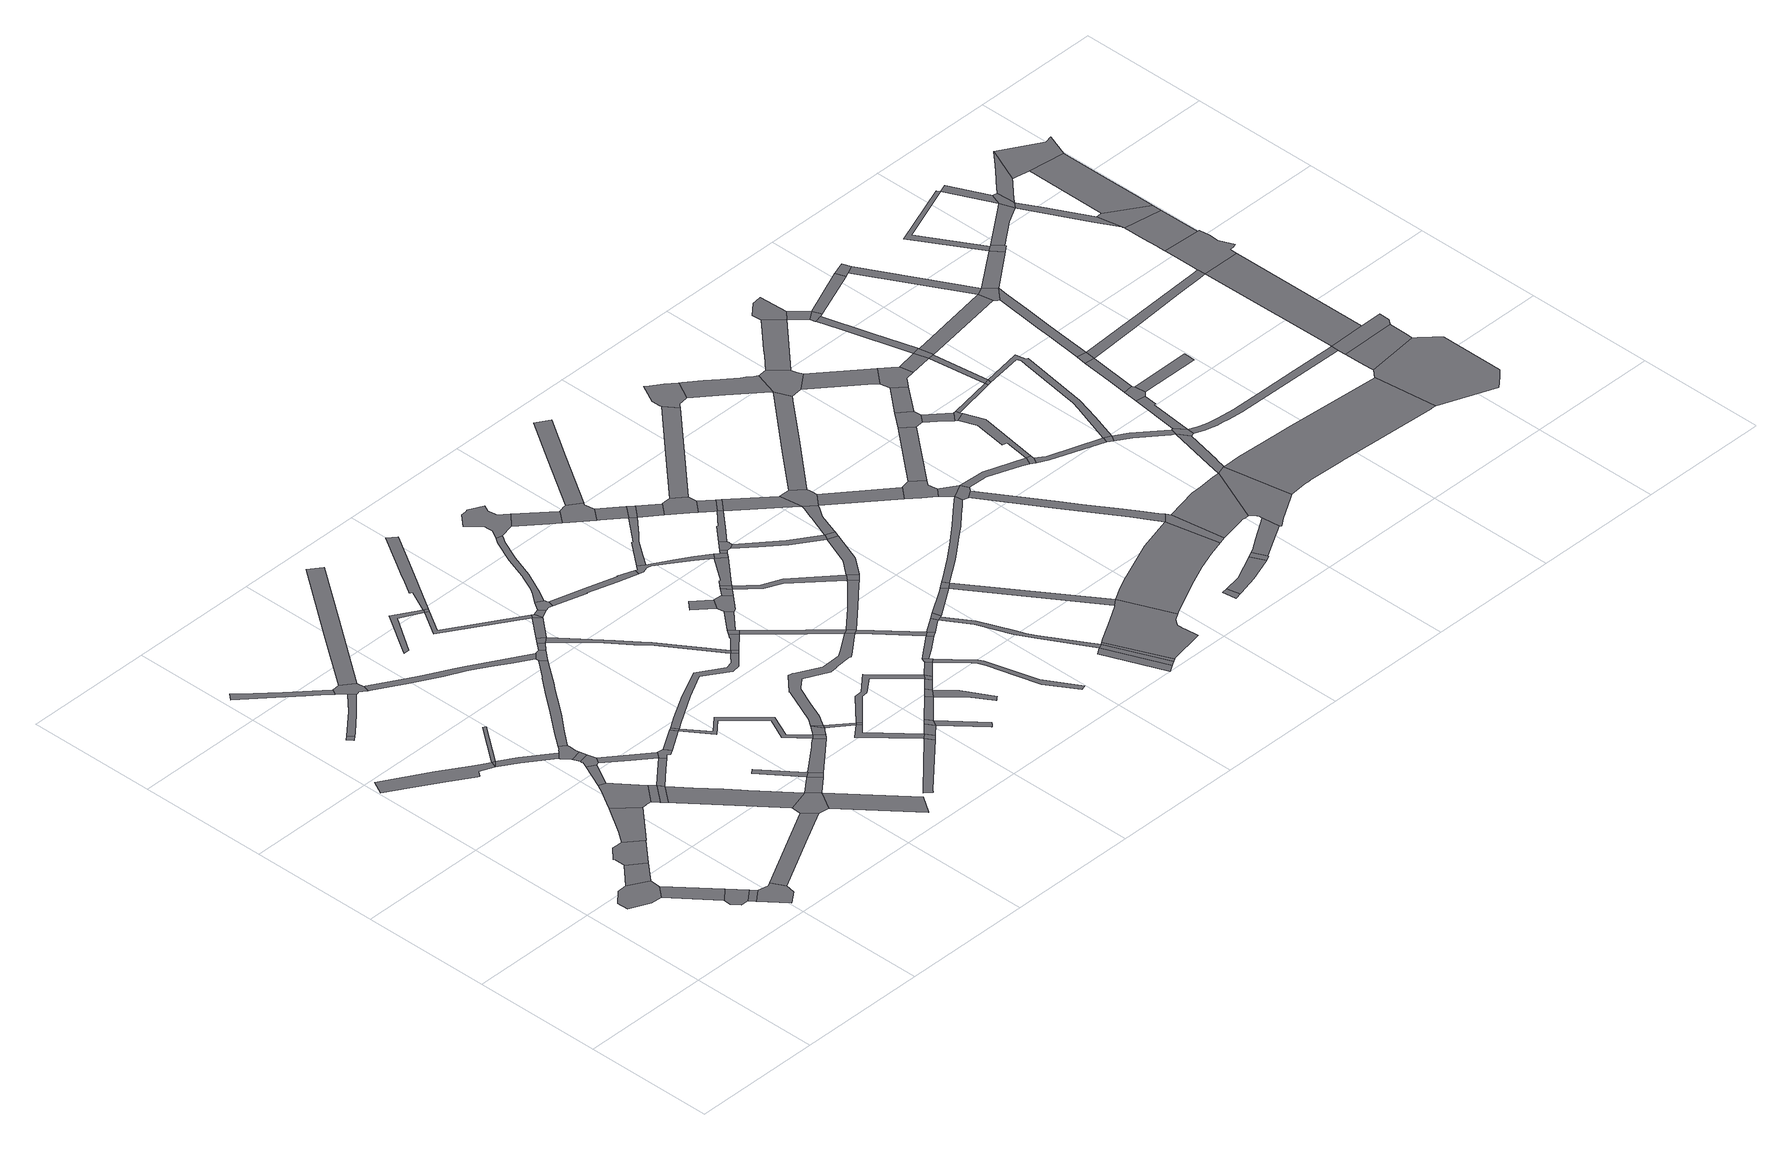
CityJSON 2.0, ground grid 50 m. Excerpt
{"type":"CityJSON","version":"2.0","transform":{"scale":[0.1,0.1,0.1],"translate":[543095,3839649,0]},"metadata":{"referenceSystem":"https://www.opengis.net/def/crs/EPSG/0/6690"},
"CityObjects":{
"road1":{"type":"Road","geometry":[{"type":"MultiSurface","lod":"1","boundaries":[[[0,1,2,3,4,5,6,7]]]}]},
"road2":{"type":"Road","attributes":{"RoadStructureAttribute.sectionType":"1"},"geometry":[{"type":"MultiSurface","lod":"1","boundaries":[[[6,5,8,9]]]}]},
"road3":{"type":"Road","attributes":{"RoadStructureAttribute.sectionType":"1"},"geometry":[{"type":"MultiSurface","lod":"1","boundaries":[[[10,11,0,7,12]]]}]},
"road4":{"type":"Road","geometry":[{"type":"MultiSurface","lod":"1","boundaries":[[[9,8,13,14,15,16]]]}]},
"road5":{"type":"Road","attributes":{"RoadStructureAttribute.sectionType":"1"},"geometry":[{"type":"MultiSurface","lod":"1","boundaries":[[[16,15,17,18]]]}]},
"road6":{"type":"Road","geometry":[{"type":"MultiSurface","lod":"1","boundaries":[[[19,20,21,22,23,24,25,10,12,26,27]]]}]},
"road7":{"type":"Road","geometry":[{"type":"MultiSurface","lod":"1","boundaries":[[[28,18,17,29,30,31,32,33]]]}]},
"road8":{"type":"Road","attributes":{"RoadStructureAttribute.sectionType":"1"},"geometry":[{"type":"MultiSurface","lod":"1","boundaries":[[[34,35,36,37,38,39,40,41,42,43,44,45,46]]]}]},
"road9":{"type":"Road","geometry":[{"type":"MultiSurface","lod":"1","boundaries":[[[47,48,49,50]]]}]},
"road10":{"type":"Road","attributes":{"RoadStructureAttribute.sectionType":"1"},"geometry":[{"type":"MultiSurface","lod":"1","boundaries":[[[51,52,27,26,53,54]]]}]},
"road11":{"type":"Road","geometry":[{"type":"MultiSurface","lod":"1","boundaries":[[[46,45,55]]]}]},
"road12":{"type":"Road","attributes":{"RoadStructureAttribute.sectionType":"1"},"geometry":[{"type":"MultiSurface","lod":"1","boundaries":[[[56,57,58,59,60,61,62,63,64,65,66]]]}]},
"road13":{"type":"Road","attributes":{"RoadStructureAttribute.sectionType":"1"},"geometry":[{"type":"MultiSurface","lod":"1","boundaries":[[[67,68,47,50,69,70,71,72]]]}]},
"road14":{"type":"Road","attributes":{"RoadStructureAttribute.sectionType":"1"},"geometry":[{"type":"MultiSurface","lod":"1","boundaries":[[[73,33,32,74,75]]]}]},
"road15":{"type":"Road","geometry":[{"type":"MultiSurface","lod":"1","boundaries":[[[76,77,78,79,51,54,80,81,82,83,84,85,86]]]}]},
"road16":{"type":"Road","attributes":{"RoadStructureAttribute.sectionType":"1"},"geometry":[{"type":"MultiSurface","lod":"1","boundaries":[[[87,55,45,88,89,90]]]}]},
"road17":{"type":"Road","geometry":[{"type":"MultiSurface","lod":"1","boundaries":[[[91,92,93,46,55]]]}]},
"road18":{"type":"Road","attributes":{"RoadStructureAttribute.sectionType":"1"},"geometry":[{"type":"MultiSurface","lod":"1","boundaries":[[[94,83,82,95,96]]]}]},
"road19":{"type":"Road","attributes":{"RoadStructureAttribute.sectionType":"1"},"geometry":[{"type":"MultiSurface","lod":"1","boundaries":[[[97,76,86,98]]]}]},
"road20":{"type":"Road","geometry":[{"type":"MultiSurface","lod":"1","boundaries":[[[96,95,99,100]]]}]},
"road21":{"type":"Road","geometry":[{"type":"MultiSurface","lod":"1","boundaries":[[[101,102,103,66,65,104,105,67,72,106,107,108,109,110,111,112,113]]]}]},
"road22":{"type":"Road","geometry":[{"type":"MultiSurface","lod":"1","boundaries":[[[114,115,116,117,118,119,97,98,120,121]]]}]},
"road23":{"type":"Road","geometry":[{"type":"MultiSurface","lod":"1","boundaries":[[[122,123,124,125,90,89,126,127,128,129,130,131,132,133]]]}]},
"road24":{"type":"Road","attributes":{"RoadStructureAttribute.sectionType":"1"},"geometry":[{"type":"MultiSurface","lod":"1","boundaries":[[[129,128,116,115]]]}]},
"road25":{"type":"Road","attributes":{"RoadStructureAttribute.sectionType":"1"},"geometry":[{"type":"MultiSurface","lod":"1","boundaries":[[[134,135,136,137,100,99,138,139,140,141]]]}]},
"road26":{"type":"Road","attributes":{"RoadStructureAttribute.sectionType":"1"},"geometry":[{"type":"MultiSurface","lod":"1","boundaries":[[[142,143,96,100,144,145]]]}]},
"road27":{"type":"Road","attributes":{"RoadStructureAttribute.sectionType":"1"},"geometry":[{"type":"MultiSurface","lod":"1","boundaries":[[[121,120,146,142,147]]]}]},
"road28":{"type":"Road","geometry":[{"type":"MultiSurface","lod":"1","boundaries":[[[141,140,148,73,75,149,150]]]}]},
"road29":{"type":"Road","geometry":[{"type":"MultiSurface","lod":"1","boundaries":[[[147,142,145,151,152,153,154]]]}]},
"road30":{"type":"Road","attributes":{"RoadStructureAttribute.sectionType":"1"},"geometry":[{"type":"MultiSurface","lod":"1","boundaries":[[[155,156,141,150,157]]]}]},
"road31":{"type":"Road","attributes":{"RoadStructureAttribute.sectionType":"1"},"geometry":[{"type":"MultiSurface","lod":"1","boundaries":[[[158,154,153,159]]]}]},
"road32":{"type":"Road","attributes":{"RoadStructureAttribute.sectionType":"1"},"geometry":[{"type":"MultiSurface","lod":"1","boundaries":[[[160,161,162,163,164,165,122,133,166,167,168,169,170,171,172,173]]]}]},
"road33":{"type":"Road","attributes":{"RoadStructureAttribute.sectionType":"1"},"geometry":[{"type":"MultiSurface","lod":"1","boundaries":[[[174,175,176,177,178,179,111,110,180,181,182,183,184,185,186,187,188,189,190]]]}]},
"road34":{"type":"Road","geometry":[{"type":"MultiSurface","lod":"1","boundaries":[[[191,192,155,193]]]}]},
"road35":{"type":"Road","attributes":{"RoadStructureAttribute.sectionType":"1"},"geometry":[{"type":"MultiSurface","lod":"1","boundaries":[[[150,149,194,195]]]}]},
"road36":{"type":"Road","attributes":{"RoadStructureAttribute.sectionType":"1"},"geometry":[{"type":"MultiSurface","lod":"1","boundaries":[[[196,197,101,113,198,199]]]}]},
"road37":{"type":"Road","geometry":[{"type":"MultiSurface","lod":"1","boundaries":[[[193,155,157,200]]]}]},
"road38":{"type":"Road","geometry":[{"type":"MultiSurface","lod":"1","boundaries":[[[201,158,159,202]]]}]},
"road39":{"type":"Road","attributes":{"RoadStructureAttribute.sectionType":"1"},"geometry":[{"type":"MultiSurface","lod":"1","boundaries":[[[203,204,205,206,193,200,207]]]}]},
"road40":{"type":"Road","attributes":{"RoadStructureAttribute.sectionType":"1"},"geometry":[{"type":"MultiSurface","lod":"1","boundaries":[[[208,209,210,211,202,159,212,213,214,215,203,216]]]}]},
"road41":{"type":"Road","attributes":{"RoadStructureAttribute.sectionType":"1"},"geometry":[{"type":"MultiSurface","lod":"1","boundaries":[[[217,218,219,220,221,222,223,224]]]}]},
"road42":{"type":"Road","geometry":[{"type":"MultiSurface","lod":"1","boundaries":[[[225,190,189,160,173,226,227]]]}]},
"road43":{"type":"Road","geometry":[{"type":"MultiSurface","lod":"1","boundaries":[[[216,203,207,228,229]]]}]},
"road44":{"type":"Road","attributes":{"RoadStructureAttribute.sectionType":"1"},"geometry":[{"type":"MultiSurface","lod":"1","boundaries":[[[230,225,227,231]]]}]},
"road45":{"type":"Road","geometry":[{"type":"MultiSurface","lod":"1","boundaries":[[[224,223,232,233]]]}]},
"road46":{"type":"Road","attributes":{"RoadStructureAttribute.sectionType":"1"},"geometry":[{"type":"MultiSurface","lod":"1","boundaries":[[[234,235,236,237,238,239,240]]]}]},
"road47":{"type":"Road","attributes":{"RoadStructureAttribute.sectionType":"1"},"geometry":[{"type":"MultiSurface","lod":"1","boundaries":[[[241,242,243,244,216,229,245,246,247,248]]]}]},
"road48":{"type":"Road","geometry":[{"type":"MultiSurface","lod":"1","boundaries":[[[241,248,249]]]}]},
"road49":{"type":"Road","geometry":[{"type":"MultiSurface","lod":"1","boundaries":[[[250,230,231,251,252]]]}]},
"road50":{"type":"Road","attributes":{"RoadStructureAttribute.sectionType":"1"},"geometry":[{"type":"MultiSurface","lod":"1","boundaries":[[[223,253,254,255,256,232]]]}]},
"road51":{"type":"Road","attributes":{"RoadStructureAttribute.sectionType":"1"},"geometry":[{"type":"MultiSurface","lod":"1","boundaries":[[[257,258,259,260,261,262,201,202,263,264,265,266,267,268,269,270]]]}]},
"road52":{"type":"Road","attributes":{"RoadStructureAttribute.sectionType":"1"},"geometry":[{"type":"MultiSurface","lod":"1","boundaries":[[[249,248,271,272]]]}]},
"road53":{"type":"Road","attributes":{"RoadStructureAttribute.sectionType":"1"},"geometry":[{"type":"MultiSurface","lod":"1","boundaries":[[[254,250,252,273]]]}]},
"road54":{"type":"Road","attributes":{"RoadStructureAttribute.sectionType":"1"},"geometry":[{"type":"MultiSurface","lod":"1","boundaries":[[[271,274,234,275,276,277]]]}]},
"road55":{"type":"Road","geometry":[{"type":"MultiSurface","lod":"1","boundaries":[[[272,271,277,278]]]}]},
"road56":{"type":"Road","geometry":[{"type":"MultiSurface","lod":"1","boundaries":[[[255,254,273,279]]]}]},
"road57":{"type":"Road","geometry":[{"type":"MultiSurface","lod":"1","boundaries":[[[275,234,240,280]]]}]},
"road58":{"type":"Road","attributes":{"RoadStructureAttribute.sectionType":"1"},"geometry":[{"type":"MultiSurface","lod":"1","boundaries":[[[281,282,283,252,251,284,285,286,287,270,288]]]}]},
"road59":{"type":"Road","attributes":{"RoadStructureAttribute.sectionType":"1"},"geometry":[{"type":"MultiSurface","lod":"1","boundaries":[[[289,290,291,292,293,294,295,296,224,233,297,298,299,300]]]}]},
"road60":{"type":"Road","attributes":{"RoadStructureAttribute.sectionType":"1"},"geometry":[{"type":"MultiSurface","lod":"1","boundaries":[[[301,279,273,302]]]}]},
"road61":{"type":"Road","attributes":{"RoadStructureAttribute.sectionType":"1"},"geometry":[{"type":"MultiSurface","lod":"1","boundaries":[[[303,275,280,304]]]}]},
"road62":{"type":"Road","geometry":[{"type":"MultiSurface","lod":"1","boundaries":[[[305,301,302,306,307,308,309,310,311]]]}]},
"road63":{"type":"Road","geometry":[{"type":"MultiSurface","lod":"1","boundaries":[[[312,303,304,313]]]}]},
"road64":{"type":"Road","geometry":[{"type":"MultiSurface","lod":"1","boundaries":[[[314,315,316,317,313,304]]]}]},
"road65":{"type":"Road","geometry":[{"type":"MultiSurface","lod":"1","boundaries":[[[288,270,269,318]]]}]},
"road66":{"type":"Road","attributes":{"RoadStructureAttribute.sectionType":"1"},"geometry":[{"type":"MultiSurface","lod":"1","boundaries":[[[319,320,321,322,323,324,325,326,327,328,329,241,249,330,331,332,333,334,335,336,337,338,339,340,341,342,343,344,345,346]]]}]},
"road67":{"type":"Road","attributes":{"RoadStructureAttribute.sectionType":"1"},"geometry":[{"type":"MultiSurface","lod":"1","boundaries":[[[347,312,313,348,349]]]}]},
"road68":{"type":"Road","attributes":{"RoadStructureAttribute.sectionType":"1"},"geometry":[{"type":"MultiSurface","lod":"1","boundaries":[[[350,351,352,272,278,353,354,355,356,357]]]}]},
"road69":{"type":"Road","attributes":{"RoadStructureAttribute.sectionType":"1"},"geometry":[{"type":"MultiSurface","lod":"1","boundaries":[[[358,359,360,288,318,361]]]}]},
"road70":{"type":"Road","attributes":{"RoadStructureAttribute.sectionType":"1"},"geometry":[{"type":"MultiSurface","lod":"1","boundaries":[[[362,363,364,365,366,367,368,369,305,311,370,371,372,373,374,375]]]}]},
"road71":{"type":"Road","geometry":[{"type":"MultiSurface","lod":"1","boundaries":[[[376,347,349,377]]]}]},
"road72":{"type":"Road","geometry":[{"type":"MultiSurface","lod":"1","boundaries":[[[378,358,361,379,380]]]}]},
"road73":{"type":"Road","attributes":{"RoadStructureAttribute.sectionType":"1"},"geometry":[{"type":"MultiSurface","lod":"1","boundaries":[[[381,382,383,308,307,384,385,386,387,388]]]}]},
"road74":{"type":"Road","geometry":[{"type":"MultiSurface","lod":"1","boundaries":[[[389,390,391,392,393,394,377,349]]]}]},
"road75":{"type":"Road","attributes":{"RoadStructureAttribute.sectionType":"1"},"geometry":[{"type":"MultiSurface","lod":"1","boundaries":[[[356,395,376,377,396]]]}]},
"road76":{"type":"Road","attributes":{"RoadStructureAttribute.sectionType":"1"},"geometry":[{"type":"MultiSurface","lod":"1","boundaries":[[[397,378,380,398]]]}]},
"road77":{"type":"Road","geometry":[{"type":"MultiSurface","lod":"1","boundaries":[[[357,356,396,399]]]}]},
"road78":{"type":"Road","geometry":[{"type":"MultiSurface","lod":"1","boundaries":[[[400,401,402,403]]]}]},
"road79":{"type":"Road","attributes":{"RoadStructureAttribute.sectionType":"1"},"geometry":[{"type":"MultiSurface","lod":"1","boundaries":[[[404,405,379,361,406,407,319,408]]]}]},
"road80":{"type":"Road","attributes":{"RoadStructureAttribute.sectionType":"1"},"geometry":[{"type":"MultiSurface","lod":"1","boundaries":[[[409,357,399,410]]]}]},
"road81":{"type":"Road","geometry":[{"type":"MultiSurface","lod":"1","boundaries":[[[403,402,411,397,398,412,413,414]]]}]},
"road82":{"type":"Road","geometry":[{"type":"MultiSurface","lod":"1","boundaries":[[[415,416,409,410,417,418]]]}]},
"road83":{"type":"Road","geometry":[{"type":"MultiSurface","lod":"1","boundaries":[[[419,420,421,422,423,424,425,426,362,375,427,428,429,430,431,432,433,434]]]}]},
"road84":{"type":"Road","geometry":[{"type":"MultiSurface","lod":"1","boundaries":[[[408,319,346,435]]]}]},
"road85":{"type":"Road","attributes":{"RoadStructureAttribute.sectionType":"1"},"geometry":[{"type":"MultiSurface","lod":"1","boundaries":[[[436,437,414,413,438]]]}]},
"road86":{"type":"Road","geometry":[{"type":"MultiSurface","lod":"1","boundaries":[[[439,436,438,440]]]}]},
"road87":{"type":"Road","attributes":{"RoadStructureAttribute.sectionType":"1"},"geometry":[{"type":"MultiSurface","lod":"1","boundaries":[[[441,442,443,444,417,410,445,446,447,448,449,450,451]]]}]},
"road88":{"type":"Road","attributes":{"RoadStructureAttribute.sectionType":"1"},"geometry":[{"type":"MultiSurface","lod":"1","boundaries":[[[452,453,415,418,454,455,456]]]}]},
"road89":{"type":"Road","attributes":{"RoadStructureAttribute.sectionType":"1"},"geometry":[{"type":"MultiSurface","lod":"1","boundaries":[[[435,346,457,452,458]]]}]},
"road90":{"type":"Road","geometry":[{"type":"MultiSurface","lod":"1","boundaries":[[[459,460,461,462,463,388,387,464,465,466,467,468,469,470,471,472,473]]]}]},
"road91":{"type":"Road","attributes":{"RoadStructureAttribute.sectionType":"1"},"geometry":[{"type":"MultiSurface","lod":"1","boundaries":[[[429,428,474,475,476]]]}]},
"road92":{"type":"Road","attributes":{"RoadStructureAttribute.sectionType":"1"},"geometry":[{"type":"MultiSurface","lod":"1","boundaries":[[[469,477,478,439,440,479,480]]]}]},
"road93":{"type":"Road","geometry":[{"type":"MultiSurface","lod":"1","boundaries":[[[458,452,456,481]]]}]},
"road94":{"type":"Road","attributes":{"RoadStructureAttribute.sectionType":"1"},"geometry":[{"type":"MultiSurface","lod":"1","boundaries":[[[482,483,484,459,473,485,486,487,488]]]}]},
"road95":{"type":"Road","attributes":{"RoadStructureAttribute.sectionType":"1"},"geometry":[{"type":"MultiSurface","lod":"1","boundaries":[[[489,490,491,492,408,435,493,494,495]]]}]},
"road96":{"type":"Road","attributes":{"RoadStructureAttribute.sectionType":"1"},"geometry":[{"type":"MultiSurface","lod":"1","boundaries":[[[496,497,440,438,498,499,489,500]]]}]},
"road97":{"type":"Road","attributes":{"RoadStructureAttribute.sectionType":"1"},"geometry":[{"type":"MultiSurface","lod":"1","boundaries":[[[501,458,481,502,503]]]}]},
"road98":{"type":"Road","geometry":[{"type":"MultiSurface","lod":"1","boundaries":[[[504,505,506,476,475,507,508,509,510,511,512,513]]]}]},
"road99":{"type":"Road","geometry":[{"type":"MultiSurface","lod":"1","boundaries":[[[470,469,480,514,515]]]}]},
"road100":{"type":"Road","attributes":{"RoadStructureAttribute.sectionType":"1"},"geometry":[{"type":"MultiSurface","lod":"1","boundaries":[[[516,515,514,517]]]}]},
"road101":{"type":"Road","geometry":[{"type":"MultiSurface","lod":"1","boundaries":[[[518,501,503,519,520]]]}]},
"road102":{"type":"Road","attributes":{"RoadStructureAttribute.sectionType":"1"},"geometry":[{"type":"MultiSurface","lod":"1","boundaries":[[[509,508,521,522,482,523]]]}]},
"road103":{"type":"Road","geometry":[{"type":"MultiSurface","lod":"1","boundaries":[[[524,516,517,525,526,527,528,529]]]}]},
"road104":{"type":"Road","geometry":[{"type":"MultiSurface","lod":"1","boundaries":[[[523,482,488,530]]]}]},
"road105":{"type":"Road","attributes":{"RoadStructureAttribute.sectionType":"1"},"geometry":[{"type":"MultiSurface","lod":"1","boundaries":[[[531,532,533,534,519,503,535,536,537,538,539]]]}]},
"road106":{"type":"Road","geometry":[{"type":"MultiSurface","lod":"1","boundaries":[[[500,489,495,540,541]]]}]},
"road107":{"type":"Road","attributes":{"RoadStructureAttribute.sectionType":"1"},"geometry":[{"type":"MultiSurface","lod":"1","boundaries":[[[542,543,518,520,544]]]}]},
"road108":{"type":"Road","attributes":{"RoadStructureAttribute.sectionType":"1"},"geometry":[{"type":"MultiSurface","lod":"1","boundaries":[[[530,488,545,546]]]}]},
"road109":{"type":"Road","attributes":{"RoadStructureAttribute.sectionType":"1"},"geometry":[{"type":"MultiSurface","lod":"1","boundaries":[[[538,547,548,549]]]}]},
"road110":{"type":"Road","attributes":{"RoadStructureAttribute.sectionType":"1"},"geometry":[{"type":"MultiSurface","lod":"1","boundaries":[[[550,551,552,524,529,553,554]]]}]},
"road111":{"type":"Road","attributes":{"RoadStructureAttribute.sectionType":"1"},"geometry":[{"type":"MultiSurface","lod":"1","boundaries":[[[539,538,549,555]]]}]},
"road112":{"type":"Road","attributes":{"RoadStructureAttribute.sectionType":"1"},"geometry":[{"type":"MultiSurface","lod":"1","boundaries":[[[556,526,525,557,558,559,560]]]}]},
"road113":{"type":"Road","geometry":[{"type":"MultiSurface","lod":"1","boundaries":[[[561,539,555,562]]]}]},
"road114":{"type":"Road","geometry":[{"type":"MultiSurface","lod":"1","boundaries":[[[563,564,565,546,545,566,567,568,569,570,571]]]}]},
"road115":{"type":"Road","attributes":{"RoadStructureAttribute.sectionType":"1"},"geometry":[{"type":"MultiSurface","lod":"1","boundaries":[[[559,572,500,541,573,574]]]}]},
"road116":{"type":"Road","geometry":[{"type":"MultiSurface","lod":"1","boundaries":[[[575,542,544,576]]]}]},
"road117":{"type":"Road","attributes":{"RoadStructureAttribute.sectionType":"1"},"geometry":[{"type":"MultiSurface","lod":"1","boundaries":[[[577,578,504,513,579,580]]]}]},
"road118":{"type":"Road","attributes":{"RoadStructureAttribute.sectionType":"1"},"geometry":[{"type":"MultiSurface","lod":"1","boundaries":[[[568,567,581,550,582]]]}]},
"road119":{"type":"Road","geometry":[{"type":"MultiSurface","lod":"1","boundaries":[[[582,550,554,583]]]}]},
"road120":{"type":"Road","geometry":[{"type":"MultiSurface","lod":"1","boundaries":[[[560,559,574,584]]]}]},
"road121":{"type":"Road","geometry":[{"type":"MultiSurface","lod":"1","boundaries":[[[585,586,587,588,589,561,562,590,591,592,593,594,595,596,597,598,599]]]}]},
"road122":{"type":"Road","attributes":{"RoadStructureAttribute.sectionType":"1"},"geometry":[{"type":"MultiSurface","lod":"1","boundaries":[[[576,544,586,585]]]}]},
"road123":{"type":"Road","attributes":{"RoadStructureAttribute.sectionType":"1"},"geometry":[{"type":"MultiSurface","lod":"1","boundaries":[[[583,554,600,601,602,603]]]}]},
"road124":{"type":"Road","attributes":{"RoadStructureAttribute.sectionType":"1"},"geometry":[{"type":"MultiSurface","lod":"1","boundaries":[[[602,604,605,606,560,584,607,608,609,610,611]]]}]},
"road125":{"type":"Road","geometry":[{"type":"MultiSurface","lod":"1","boundaries":[[[612,613,603,602,611,614,615,616,617,618]]]}]},
"road126":{"type":"Road","attributes":{"RoadStructureAttribute.sectionType":"1"},"geometry":[{"type":"MultiSurface","lod":"1","boundaries":[[[619,620,621,622,623,624,575,576,625,626,627,628,629,630,631,632,633]]]}]},
"road127":{"type":"Road","attributes":{"RoadStructureAttribute.sectionType":"1"},"geometry":[{"type":"MultiSurface","lod":"1","boundaries":[[[634,635,563,571,636,637]]]}]},
"road128":{"type":"Road","attributes":{"RoadStructureAttribute.sectionType":"1"},"geometry":[{"type":"MultiSurface","lod":"1","boundaries":[[[614,611,638,639,640]]]}]},
"road129":{"type":"Road","geometry":[{"type":"MultiSurface","lod":"1","boundaries":[[[641,642,643,644]]]}]},
"road130":{"type":"Road","attributes":{"RoadStructureAttribute.sectionType":"1"},"geometry":[{"type":"MultiSurface","lod":"1","boundaries":[[[645,646,647,648,649,585,599,650,651,652,653,654]]]}]},
"road131":{"type":"Road","geometry":[{"type":"MultiSurface","lod":"1","boundaries":[[[655,656,657,640,639,658,659,660,661,662,663]]]}]},
"road132":{"type":"Road","attributes":{"RoadStructureAttribute.sectionType":"1"},"geometry":[{"type":"MultiSurface","lod":"1","boundaries":[[[664,665,666,667,618,617,668,669,670]]]}]},
"road133":{"type":"Road","attributes":{"RoadStructureAttribute.sectionType":"1"},"geometry":[{"type":"MultiSurface","lod":"1","boundaries":[[[671,660,659,619,672]]]}]},
"road134":{"type":"Road","geometry":[{"type":"MultiSurface","lod":"1","boundaries":[[[672,619,633,673,674,675,676,677]]]}]},
"road135":{"type":"Road","attributes":{"RoadStructureAttribute.sectionType":"1"},"geometry":[{"type":"MultiSurface","lod":"1","boundaries":[[[678,679,641,644,680,681,682,683,684]]]}]},
"road136":{"type":"Road","geometry":[{"type":"MultiSurface","lod":"1","boundaries":[[[685,686,687,688,689,634,637,690,691,692,693,694]]]}]},
"road137":{"type":"Road","attributes":{"RoadStructureAttribute.sectionType":"1"},"geometry":[{"type":"MultiSurface","lod":"1","boundaries":[[[695,696,697,698,699,700,675,674,701,702,703,704,645,705]]]}]},
"road138":{"type":"Road","attributes":{"RoadStructureAttribute.sectionType":"1"},"geometry":[{"type":"MultiSurface","lod":"1","boundaries":[[[706,707,655,663,708]]]}]},
"road139":{"type":"Road","geometry":[{"type":"MultiSurface","lod":"1","boundaries":[[[709,678,684,710,711]]]}]},
"road140":{"type":"Road","attributes":{"RoadStructureAttribute.sectionType":"1"},"geometry":[{"type":"MultiSurface","lod":"1","boundaries":[[[712,713,672,677,714,715,716,717]]]}]},
"road141":{"type":"Road","attributes":{"RoadStructureAttribute.sectionType":"1"},"geometry":[{"type":"MultiSurface","lod":"1","boundaries":[[[718,719,720,721,722,723,724,694,693,725,726,664,727]]]}]},
"road142":{"type":"Road","geometry":[{"type":"MultiSurface","lod":"1","boundaries":[[[705,645,654,728,729]]]}]},
"road143":{"type":"Road","geometry":[{"type":"MultiSurface","lod":"1","boundaries":[[[730,731,732,709,711,733,734]]]}]},
"road144":{"type":"Road","geometry":[{"type":"MultiSurface","lod":"1","boundaries":[[[717,716,735,736,737]]]}]},
"road145":{"type":"Road","geometry":[{"type":"MultiSurface","lod":"1","boundaries":[[[738,706,708,739,740,741,742,743]]]}]},
"road146":{"type":"Road","geometry":[{"type":"MultiSurface","lod":"1","boundaries":[[[744,727,664,670,745,746,747,748,749]]]}]},
"road147":{"type":"Road","attributes":{"RoadStructureAttribute.sectionType":"1"},"geometry":[{"type":"MultiSurface","lod":"1","boundaries":[[[750,751,752,753,729,728,754,755,756,757,758,759]]]}]},
"road148":{"type":"Road","attributes":{"RoadStructureAttribute.sectionType":"1"},"geometry":[{"type":"MultiSurface","lod":"1","boundaries":[[[741,740,760,761,762]]]}]},
"road149":{"type":"Road","attributes":{"RoadStructureAttribute.sectionType":"1"},"geometry":[{"type":"MultiSurface","lod":"1","boundaries":[[[763,764,765,766,767,768,769,717,737]]]}]},
"road150":{"type":"Road","attributes":{"RoadStructureAttribute.sectionType":"1"},"geometry":[{"type":"MultiSurface","lod":"1","boundaries":[[[770,738,743,771]]]}]},
"road151":{"type":"Road","geometry":[{"type":"MultiSurface","lod":"1","boundaries":[[[772,762,761,765,764,773]]]}]},
"road152":{"type":"Road","attributes":{"RoadStructureAttribute.sectionType":"1"},"geometry":[{"type":"MultiSurface","lod":"1","boundaries":[[[774,747,746,775,776,777]]]}]},
"road153":{"type":"Road","attributes":{"RoadStructureAttribute.sectionType":"1"},"geometry":[{"type":"MultiSurface","lod":"1","boundaries":[[[778,736,735,779,780,781]]]}]},
"road154":{"type":"Road","geometry":[{"type":"MultiSurface","lod":"1","boundaries":[[[750,759,782,783,784,785,786,730,734,787,788,789,790,791]]]}]},
"road155":{"type":"Road","attributes":{"RoadStructureAttribute.sectionType":"1"},"geometry":[{"type":"MultiSurface","lod":"1","boundaries":[[[792,793,794,795,744,749,796]]]}]},
"road156":{"type":"Road","geometry":[{"type":"MultiSurface","lod":"1","boundaries":[[[797,777,776,798,770,771,799,800,801,802]]]}]},
"road157":{"type":"Road","attributes":{"RoadStructureAttribute.sectionType":"1"},"geometry":[{"type":"MultiSurface","lod":"1","boundaries":[[[803,772,773,804]]]}]},
"road158":{"type":"Road","geometry":[{"type":"MultiSurface","lod":"1","boundaries":[[[781,780,805,806]]]}]},
"road159":{"type":"Road","attributes":{"RoadStructureAttribute.sectionType":"1"},"geometry":[{"type":"MultiSurface","lod":"1","boundaries":[[[807,808,806,805,809,810,811,812]]]}]},
"road160":{"type":"Road","attributes":{"RoadStructureAttribute.sectionType":"1"},"geometry":[{"type":"MultiSurface","lod":"1","boundaries":[[[811,813,750,791,814,815,816,817]]]}]},
"road161":{"type":"Road","attributes":{"RoadStructureAttribute.sectionType":"1"},"geometry":[{"type":"MultiSurface","lod":"1","boundaries":[[[818,819,802,801,820,821]]]}]},
"road162":{"type":"Road","geometry":[{"type":"MultiSurface","lod":"1","boundaries":[[[822,803,804,823]]]}]},
"road163":{"type":"Road","geometry":[{"type":"MultiSurface","lod":"1","boundaries":[[[824,825,826,827,792,796,828]]]}]},
"road164":{"type":"Road","attributes":{"RoadStructureAttribute.sectionType":"1"},"geometry":[{"type":"MultiSurface","lod":"1","boundaries":[[[829,821,803,822]]]}]},
"road165":{"type":"Road","attributes":{"RoadStructureAttribute.sectionType":"1"},"geometry":[{"type":"MultiSurface","lod":"1","boundaries":[[[830,831,832,833,834,822,823,835,836,837,838,839,781,806]]]}]},
"road166":{"type":"Road","attributes":{"RoadStructureAttribute.sectionType":"1"},"geometry":[{"type":"MultiSurface","lod":"1","boundaries":[[[840,841,828,796,842,843,844,845]]]}]},
"road167":{"type":"Road","geometry":[{"type":"MultiSurface","lod":"1","boundaries":[[[846,818,821,829,847,848]]]}]},
"road168":{"type":"Road","attributes":{"RoadStructureAttribute.sectionType":"1"},"geometry":[{"type":"MultiSurface","lod":"1","boundaries":[[[849,850,851,852,818,846]]]}]},
"road169":{"type":"Road","geometry":[{"type":"MultiSurface","lod":"1","boundaries":[[[853,812,811,817,854,855,856,857]]]}]},
"road170":{"type":"Road","geometry":[{"type":"MultiSurface","lod":"1","boundaries":[[[845,844,858,851,850,859]]]}]},
"road171":{"type":"Road","attributes":{"RoadStructureAttribute.sectionType":"1"},"geometry":[{"type":"MultiSurface","lod":"1","boundaries":[[[860,853,857,861,862,863]]]}]},
"road172":{"type":"Road","geometry":[{"type":"MultiSurface","lod":"1","boundaries":[[[864,865,866,860,863,867,868,869,870]]]}]},
"road173":{"type":"Road","attributes":{"RoadStructureAttribute.sectionType":"1"},"geometry":[{"type":"MultiSurface","lod":"1","boundaries":[[[871,845,859,872]]]}]},
"road174":{"type":"Road","attributes":{"RoadStructureAttribute.sectionType":"1"},"geometry":[{"type":"MultiSurface","lod":"1","boundaries":[[[873,874,866,865,875]]]}]},
"road175":{"type":"Road","attributes":{"RoadStructureAttribute.sectionType":"1"},"geometry":[{"type":"MultiSurface","lod":"1","boundaries":[[[876,877,848,847,878,879]]]}]},
"road176":{"type":"Road","attributes":{"RoadStructureAttribute.sectionType":"1"},"geometry":[{"type":"MultiSurface","lod":"1","boundaries":[[[880,881,882,883,884,885,791,790,886,887,888,889,890,891,892,893,894,895]]]}]},
"road177":{"type":"Road","geometry":[{"type":"MultiSurface","lod":"1","boundaries":[[[896,873,875,897]]]}]},
"road178":{"type":"Road","geometry":[{"type":"MultiSurface","lod":"1","boundaries":[[[898,899,900,901,870,869]]]}]},
"road179":{"type":"Road","geometry":[{"type":"MultiSurface","lod":"1","boundaries":[[[902,903,871,872,904,905,906]]]}]},
"road180":{"type":"Road","attributes":{"RoadStructureAttribute.sectionType":"1"},"geometry":[{"type":"MultiSurface","lod":"1","boundaries":[[[907,908,909,910,911,912,913,914,915,896,897]]]}]},
"road181":{"type":"Road","attributes":{"RoadStructureAttribute.sectionType":"1"},"geometry":[{"type":"MultiSurface","lod":"1","boundaries":[[[916,917,918,919,920,921,922,857,856,923,924,925,926,927,928,929,930]]]}]},
"road182":{"type":"Road","attributes":{"RoadStructureAttribute.sectionType":"1"},"geometry":[{"type":"MultiSurface","lod":"1","boundaries":[[[906,905,876,931]]]}]},
"road183":{"type":"Road","geometry":[{"type":"MultiSurface","lod":"1","boundaries":[[[931,876,879,932,933,913,912]]]}]},
"road184":{"type":"Road","attributes":{"RoadStructureAttribute.sectionType":"1"},"geometry":[{"type":"MultiSurface","lod":"1","boundaries":[[[934,935,936,937,931,912,938]]]}]},
"road185":{"type":"Road","attributes":{"RoadStructureAttribute.sectionType":"1"},"geometry":[{"type":"MultiSurface","lod":"1","boundaries":[[[939,940,897,875,941,942,943,944]]]}]},
"road186":{"type":"Road","geometry":[{"type":"MultiSurface","lod":"1","boundaries":[[[945,946,947,934,938,948,949]]]}]},
"road187":{"type":"Road","attributes":{"RoadStructureAttribute.sectionType":"1"},"geometry":[{"type":"MultiSurface","lod":"1","boundaries":[[[950,951,934,947,952,953]]]}]},
"road188":{"type":"Road","geometry":[{"type":"MultiSurface","lod":"1","boundaries":[[[954,955,956,957,895,894,958,959,960,961,962,963]]]}]},
"road189":{"type":"Road","attributes":{"RoadStructureAttribute.sectionType":"1"},"geometry":[{"type":"MultiSurface","lod":"1","boundaries":[[[964,965,966,967,968,957,956]]]}]},
"road190":{"type":"Road","attributes":{"RoadStructureAttribute.sectionType":"1"},"geometry":[{"type":"MultiSurface","lod":"1","boundaries":[[[969,970,945,949,971,972,973]]]}]},
"road191":{"type":"Road","geometry":[{"type":"MultiSurface","lod":"1","boundaries":[[[974,975,930,929,966,965,976]]]}]},
"road192":{"type":"Road","attributes":{"RoadStructureAttribute.sectionType":"1"},"geometry":[{"type":"MultiSurface","lod":"1","boundaries":[[[944,977,978,979,930,975,980,981,982]]]}]},
"road193":{"type":"Road","attributes":{"RoadStructureAttribute.sectionType":"1"},"geometry":[{"type":"MultiSurface","lod":"1","boundaries":[[[983,984,953,985,969,986]]]}]},
"road194":{"type":"Road","geometry":[{"type":"MultiSurface","lod":"1","boundaries":[[[987,986,969,973,988,989]]]}]},
"road195":{"type":"Road","attributes":{"RoadStructureAttribute.sectionType":"1"},"geometry":[{"type":"MultiSurface","lod":"1","boundaries":[[[990,991,992,988,973,993,994,995,996,997]]]}]},
"road196":{"type":"Road","geometry":[{"type":"MultiSurface","lod":"1","boundaries":[[[998,999,1000,939,944,982,1001,1002,1003,1004,1005,1006,1007,1008]]]}]},
"road197":{"type":"Road","attributes":{"RoadStructureAttribute.sectionType":"1"},"geometry":[{"type":"MultiSurface","lod":"1","boundaries":[[[996,1009,1010,1011,998,1008,1012]]]}]},
"road198":{"type":"Road","attributes":{"RoadStructureAttribute.sectionType":"1"},"geometry":[{"type":"MultiSurface","lod":"1","boundaries":[[[1013,1014,1015,1016,989,988,1017,1018,1019]]]}]},
"road199":{"type":"Road","geometry":[{"type":"MultiSurface","lod":"1","boundaries":[[[1020,1021,997,996,1012,1022]]]}]},
"road200":{"type":"Road","attributes":{"RoadStructureAttribute.sectionType":"1"},"geometry":[{"type":"MultiSurface","lod":"1","boundaries":[[[1023,1024,1020,1022,1025,1026,1027,1028,1029]]]}]},
"road201":{"type":"Road","geometry":[{"type":"MultiSurface","lod":"1","boundaries":[[[1013,1019,1030,1031,1023,1029,1032,1033]]]}]}
},
"vertices":[
[201,514,0],[163,512,0],[117,471,0],[117,427,0],[194,391,0],[236,389,0],[274,434,0],[276,474,0],
[366,229,0],[411,269,0],
[278,593,0],[229,543,0],[340,544,0],
[364,200,0],[389,171,0],[417,170,0],[462,207,0],
[434,148,0],[480,185,0],
[335,683,0],[323,683,0],[318,683,0],[276,641,0],[279,638,0],[279,630,0],[278,595,0],[420,632,0],[360,683,0],
[520,176,0],[508,59,0],[555,95,0],[560,119,0],[563,134,0],[536,185,0],
[345,1299,0],[319,1315,0],[215,1380,0],[37,1487,0],[9,1433,0],[94,1382,0],[197,1319,0],[289,1262,0],[295,1258,0],[311,1277,0],[311,1278,0],[365,1256,0],[376,1281,0],
[151,1720,0],[136,1707,0],[153,1687,0],[168,1699,0],
[462,836,0],[394,728,0],[422,632,0],[542,760,0],
[387,1275,0],
[178,2030,0],[72,2130,0],[51,2150,0],[31,2126,0],[52,2107,0],[75,2087,0],[141,2029,0],[215,1963,0],[270,1914,0],[286,1899,0],[299,1921,0],
[314,1868,0],[250,1804,0],[183,1712,0],[254,1773,0],[269,1787,0],[332,1848,0],
[871,365,0],[772,245,0],[912,319,0],
[526,945,0],[517,927,0],[514,919,0],[468,846,0],[555,760,0],[557,761,0],[580,761,0],[637,828,0],[565,917,0],[556,928,0],[551,934,0],
[455,1234,0],[438,1211,0],[541,1135,0],[561,1156,0],
[499,1422,0],[496,1426,0],[491,1429,0],
[652,810,0],[600,737,0],[656,805,0],
[571,1040,0],[602,1023,0],
[617,717,0],[671,783,0],
[328,1922,0],[312,1921,0],[310,1921,0],[300,1887,0],[317,1871,0],[334,1848,0],[340,1849,0],[348,1851,0],[359,1844,0],[374,1834,0],[380,1860,0],[378,1875,0],[376,1887,0],
[624,1060,0],[619,1082,0],[578,1073,0],[577,1068,0],[578,1067,0],[582,1066,0],[612,1026,0],[627,1050,0],
[585,1180,0],[576,1168,0],[573,1166,0],[563,1154,0],[543,1132,0],[546,1127,0],[567,1100,0],[612,1111,0],[608,1126,0],[610,1150,0],[610,1154,0],[611,1163,0],
[842,573,0],[828,591,0],[793,635,0],[728,711,0],[635,695,0],[685,634,0],[874,402,0],[960,428,0],
[766,900,0],[715,856,0],[739,843,0],[783,881,0],
[695,958,0],[784,924,0],
[872,377,0],[953,314,0],[997,386,0],
[798,894,0],[808,885,0],[826,896,0],[810,921,0],
[1026,480,0],[1020,475,0],[1060,440,0],
[900,976,0],[915,952,0],
[873,1540,0],[815,1466,0],[812,1467,0],[766,1408,0],[698,1322,0],[628,1237,0],[658,1221,0],[717,1291,0],[744,1326,0],[768,1357,0],[800,1398,0],[813,1413,0],[848,1459,0],[892,1516,0],
[685,1692,0],[655,1708,0],[556,1760,0],[509,1785,0],[451,1819,0],[387,1856,0],[381,1830,0],[436,1797,0],[486,1768,0],[553,1730,0],[598,1707,0],[669,1673,0],[685,1664,0],[743,1629,0],[799,1594,0],[872,1551,0],[893,1571,0],
[932,636,0],[915,623,0],[1046,495,0],
[1163,63,0],[1210,133,0],
[702,2421,0],[490,2140,0],[580,2158,0],[749,2385,0],
[1079,456,0],
[909,981,0],[923,957,0],
[1187,607,0],[1178,600,0],[1163,588,0],[1152,578,0],[1215,571,0],
[1142,684,0],[1183,772,0],[1047,915,0],[990,867,0],[987,847,0],[1042,895,0],[1163,769,0],[1122,684,0],[1200,618,0],
[708,2054,0],[601,1889,0],[597,1883,0],[608,1883,0],[620,1883,0],[718,2027,0],[802,1983,0],[808,1996,0],
[911,1575,0],[918,1547,0],[928,1559,0],
[1222,578,0],[1231,589,0],
[934,1603,0],[954,1587,0],
[816,1977,0],[823,1987,0],
[1436,342,0],[1433,339,0],[1237,157,0],[1224,146,0],[1248,124,0],[1258,134,0],[1455,310,0],
[1230,655,0],[1218,640,0],[1211,631,0],[1208,627,0],[1245,606,0],[1247,609,0],[1251,613,0],[1253,617,0],
[1260,629,0],
[952,1625,0],[957,1589,0],[977,1604,0],
[740,1884,0],[1021,1708,0],[1030,1721,0],[759,1888,0],
[1321,1101,0],[1293,1073,0],[1267,1066,0],[1171,1126,0],[1058,1071,0],[954,1009,0],[949,973,0],[1073,1049,0],[1171,1100,0],[1267,1038,0],[1298,1043,0],[1326,1070,0],[1347,1089,0],[1330,1108,0],
[1335,551,0],[1343,558,0],
[1046,1684,0],
[1286,510,0],[1453,357,0],[1321,511,0],[1349,537,0],
[1356,544,0],
[1038,1716,0],
[1472,325,0],
[1195,1337,0],[1172,1364,0],[1119,1431,0],[1086,1446,0],[1147,1369,0],[1180,1332,0],[1216,1280,0],[1341,1119,0],
[1000,2346,0],[932,2236,0],[888,2165,0],[883,2157,0],[846,2098,0],[841,2090,0],[845,2088,0],[850,2084,0],[865,2054,0],[921,2144,0],[984,2243,0],[1032,2319,0],
[1065,1725,0],[1080,1702,0],
[1492,394,0],[1513,362,0],
[1086,1759,0],[1098,1706,0],[1113,1702,0],[1120,1728,0],[1116,1736,0],[1115,1738,0],[1112,1743,0],
[1509,410,0],[1525,385,0],
[1632,223,0],[1633,221,0],[1641,230,0],[1648,239,0],
[1359,1100,0],
[1661,911,0],[1583,857,0],[1576,853,0],[1562,843,0],[1484,840,0],[1395,887,0],[1391,888,0],[1373,892,0],[1313,831,0],[1312,826,0],[1251,684,0],[1262,631,0],[1267,640,0],[1269,643,0],[1287,671,0],[1315,739,0],[1349,814,0],[1374,834,0],[1384,842,0],[1392,848,0],[1484,803,0],[1514,806,0],[1516,808,0],[1579,812,0],[1585,812,0],[1586,810,0],[1594,816,0],[1684,887,0],
[1600,493,0],[1598,454,0],[1615,470,0],
[1544,718,0],[1474,660,0],[1444,657,0],[1459,640,0],[1482,642,0],[1544,690,0],[1666,556,0],[1679,571,0],
[1397,1182,0],[1387,1168,0],[1390,1165,0],[1421,1157,0],
[1245,2082,0],[1232,2062,0],[1191,1972,0],[1159,1884,0],[1157,1879,0],[1132,1824,0],[1128,1817,0],[1114,1794,0],[1135,1783,0],[1180,1875,0],[1213,1965,0],[1251,2048,0],[1265,2069,0],[1269,2076,0],
[1628,519,0],[1641,499,0],
[1412,1202,0],[1436,1172,0],[1427,1181,0],
[1374,1659,0],[1372,1656,0],[1267,1687,0],[1238,1666,0],[1239,1669,0],[1350,1636,0],[1429,1615,0],[1434,1635,0],
[1692,389,0],[1744,309,0],[1745,308,0],[1752,314,0],[1760,320,0],[1699,432,0],
[1663,552,0],[1679,535,0],
[1474,1274,0],[1495,1252,0],
[1693,548,0],
[1435,1397,0],[1405,1363,0],[1471,1306,0],[1497,1343,0],
[1588,1014,0],[1503,1102,0],[1485,1093,0],[1576,999,0],[1679,920,0],
[1731,618,0],[1746,597,0],
[1476,1276,0],[1508,1257,0],[1555,1310,0],[1532,1341,0],
[1736,634,0],[1732,620,0],[1761,610,0],[1753,619,0],
[1290,2253,0],[1279,2251,0],[1269,2250,0],[1258,2249,0],[1217,2203,0],[1265,2155,0],[1266,2135,0],[1266,2116,0],[1318,2088,0],[1326,2090,0],[1371,2136,0],[1338,2166,0],[1336,2179,0],[1335,2185,0],[1332,2202,0],[1344,2226,0],
[1701,897,0],
[1555,1368,0],[1541,1352,0],[1579,1337,0],
[1566,1381,0],[1591,1350,0],
[1920,282,0],[1868,481,0],[1858,499,0],[1843,516,0],[1833,503,0],[1846,486,0],[1856,459,0],[1882,354,0],[1908,259,0],[1979,145,0],[1998,151,0],
[1835,708,0],[1750,645,0],[1763,626,0],[1791,645,0],[1849,687,0],
[1695,876,0],[1851,722,0],
[1456,1649,0],[1444,1636,0],[1442,1632,0],[1439,1630,0],[1436,1633,0],[1447,1611,0],[1470,1619,0],[1488,1615,0],[1540,1578,0],[1604,1532,0],[1658,1493,0],[1672,1509,0],[1621,1547,0],[1568,1578,0],[1478,1631,0],
[1422,2008,0],[1453,1982,0],[1492,2029,0],
[1587,1396,0],[1582,1399,0],[1599,1360,0],[1692,1463,0],
[1867,699,0],
[1621,1842,0],[1538,1744,0],[1534,1746,0],[1509,1673,0],[1554,1733,0],[1580,1758,0],[1643,1824,0],
[1871,1097,0],[1866,1091,0],[1828,1055,0],[1764,993,0],[1795,978,0],[1880,1054,0],[1897,1068,0],
[1733,1255,0],[1660,1284,0],[1653,1266,0],[1716,1237,0],[1889,1119,0],
[1911,760,0],[1911,730,0],[1924,738,0],
[1528,2037,0],[1514,2034,0],[1504,2032,0],[1472,1965,0],[1540,1909,0],[1578,1956,0],[1576,1971,0],[1574,1980,0],[1572,1995,0],[1578,2004,0],
[1707,1480,0],[1689,1496,0],
[1700,1507,0],[1717,1491,0],
[1936,776,0],[1940,743,0],[1946,745,0],
[1549,1902,0],[1617,1846,0],[1660,1889,0],
[1730,1540,0],[1730,1490,0],[1752,1500,0],[1751,1513,0],[1751,1514,0],[1751,1524,0],
[1682,1871,0],
[2084,448,0],[2066,481,0],[2053,518,0],[2002,645,0],[1987,635,0],[2036,505,0],[2069,443,0],[2176,253,0],[2194,262,0],
[1912,1082,0],[1920,1089,0],
[2051,849,0],[2038,840,0],[2067,827,0],
[1712,1768,0],[1750,1814,0],
[2149,236,0],[2245,1,0],[2273,17,0],
[1846,1657,0],[1790,1599,0],[1786,1602,0],[1802,1580,0],[1860,1644,0],
[2290,28,0],
[1888,1385,0],[1800,1429,0],[1876,1364,0],[1983,1293,0],[1995,1316,0],
[2202,268,0],[2303,36,0],
[1788,1815,0],[1774,1815,0],[1766,1815,0],[1777,1714,0],[1798,1696,0],[1837,1743,0],[1837,1757,0],[1836,1764,0],[1836,1777,0],
[1936,1176,0],[1974,1159,0],[2021,1278,0],
[2076,866,0],[2090,846,0],
[1773,2412,0],[1664,2245,0],[1715,2212,0],[1825,2380,0],
[1838,1663,0],[1885,1701,0],
[1900,1687,0],
[2030,1300,0],
[2400,391,0],[2373,371,0],[2374,370,0],[2304,328,0],[2218,277,0],[2305,37,0],[2445,64,0],[2441,121,0],[2439,129,0],[2438,141,0],[2439,146,0],[2439,149,0],[2444,160,0],[2458,176,0],[2483,192,0],
[1926,1586,0],[2006,1515,0],[2055,1472,0],[2043,1562,0],
[2050,1460,0],[2034,1416,0],[2031,1407,0],[2033,1311,0],[2061,1388,0],[2075,1408,0],[2088,1428,0],[2094,1437,0],
[2071,1562,0],[2059,1562,0],[2133,1482,0],[2132,1496,0],[2131,1508,0],[2129,1522,0],[2085,1562,0],
[2434,1146,0],[2397,1115,0],[2318,1048,0],[2251,993,0],[2176,936,0],[2090,876,0],[2191,915,0],[2231,946,0],[2300,999,0],[2331,1023,0],[2378,1063,0],[2415,1094,0],[2424,1102,0],[2434,1112,0],[2439,1115,0],
[2123,2167,0],[1952,1987,0],[2036,1989,0],[2158,2118,0],
[2210,1340,0],[2311,1257,0],[2350,1303,0],
[2689,166,0],[2665,162,0],[2674,109,0],[2698,115,0],
[2807,554,0],[2669,515,0],[2526,455,0],[2493,441,0],[2441,415,0],[2497,200,0],[2642,270,0],[2715,302,0],[2787,328,0],[2851,348,0],
[2388,1311,0],[2373,1308,0],[2362,1305,0],[2355,1220,0],[2396,1185,0],[2424,1216,0],[2420,1239,0],[2417,1251,0],[2433,1270,0],
[2429,1956,0],[2426,1954,0],[2419,1945,0],[2223,1721,0],[2304,1722,0],[2427,1865,0],[2454,1895,0],
[2433,1210,0],[2488,1174,0],
[2459,1109,0],[2460,1109,0],[2490,1130,0],[2497,1139,0],[2501,1145,0],
[2862,229,0],[2756,178,0],[2704,116,0],[2706,117,0],[2788,138,0],[2880,171,0],[2888,174,0],
[2215,2242,0],[2175,2271,0],[2161,2283,0],[2121,2207,0],[2122,2174,0],[2169,2129,0],[2172,2133,0],[2186,2135,0],[2212,2140,0],[2252,2212,0],
[2833,590,0],[2825,601,0],[2791,655,0],[2762,701,0],[2688,816,0],[2647,881,0],[2616,861,0],[2749,655,0],[2783,595,0],[2801,564,0],[2838,582,0],
[2569,1528,0],[2432,1363,0],[2615,1489,0],
[2883,239,0],[2908,184,0],[2907,189,0],
[2591,1168,0],[2495,1173,0],[2579,1141,0],[2701,1098,0],[2726,1085,0],[2742,1115,0],
[2453,2053,0],[2447,2057,0],[2425,2074,0],[2410,2084,0],[2359,2126,0],[2317,2163,0],[2261,2205,0],[2309,2059,0],[2426,1958,0],[2458,2049,0],
[2878,356,0],[2848,565,0],
[3041,339,0],[2945,277,0],[2896,245,0],[2975,228,0],[3048,269,0],
[2746,1074,0],[2758,1097,0],[2760,1112,0],
[2620,1590,0],[2639,1492,0],[2645,1492,0],[2671,1522,0],[2669,1538,0],[2667,1551,0],
[2495,2052,0],[2469,1896,0],[2500,1900,0],[2565,1950,0],[2557,1971,0],[2550,1992,0],
[3114,604,0],[3088,603,0],[3022,598,0],[2979,595,0],[2979,378,0],[2988,380,0],[2997,379,0],[2999,379,0],[3004,378,0],[3016,378,0],
[2682,1459,0],[2725,1420,0],[2752,1450,0],
[2799,1352,0],[2770,1427,0],[2733,1413,0],[2758,1349,0],[2738,1223,0],[2738,1221,0],[2756,1215,0],
[2705,1692,0],[2751,1654,0],
[2763,1452,0],[2766,1438,0],
[2737,1806,0],[2685,1744,0],[2699,1732,0],[2751,1794,0],
[2794,1074,0],[2785,1053,0],[2983,982,0],[2991,1005,0],
[3023,375,0],[3030,369,0],[3036,361,0],[3037,357,0],[3039,354,0],[3053,264,0],[3086,288,0],[3175,341,0],[3197,354,0],[3151,615,0],
[2678,2244,0],[2638,2203,0],[2569,2130,0],[2550,2108,0],[2737,2186,0],
[2789,1763,0],[2703,1706,0],[2762,1667,0],[2779,1687,0],[2817,1693,0],[2808,1747,0],
[2936,1484,0],[2938,1471,0],
[3003,969,0],[3017,992,0],
[3069,960,0],[3018,991,0],[3057,935,0],[3156,855,0],[3169,849,0],[3176,872,0],
[3125,659,0],[3151,616,0],[3162,659,0],[3163,659,0],[3196,803,0],
[2892,1762,0],[2887,1761,0],[2903,1707,0],[2906,1707,0],
[2956,1489,0],[2953,1474,0],
[2762,2328,0],[2723,2324,0],[2676,2283,0],[2676,2269,0],[2767,2217,0],
[2928,1710,0],
[3054,1100,0],[3083,1198,0],[3128,1471,0],[3121,1476,0],[3113,1516,0],[3100,1496,0],[3103,1478,0],[3101,1456,0],[3058,1203,0],[3049,1173,0],
[2807,2175,0],[2777,2207,0],[2746,2177,0],[2776,2146,0],[2789,2133,0],[2824,2157,0],
[2921,1767,0],[2932,1710,0],[2921,1765,0],
[2874,1939,0],[2824,2116,0],[2795,2108,0],[2820,2020,0],
[3184,875,0],[3198,803,0],[3205,806,0],[3211,807,0],[3213,836,0],
[2794,2112,0],[2838,2122,0],
[3206,1061,0],[3232,1005,0],[3238,1004,0],[3244,1056,0],
[3254,1121,0],[3252,1124,0],[3214,1119,0],[3245,1057,0],[3251,1062,0],[3262,1072,0],[3257,1115,0],
[3021,2238,0],[3036,2201,0],
[3238,1319,0],[3224,1201,0],[3275,1315,0],
[3262,1822,0],[3259,1822,0],[3085,1735,0],[3272,1765,0],
[3830,579,0],[3442,606,0],[3435,606,0],[3328,611,0],[3224,615,0],[3154,615,0],[3266,360,0],[3289,361,0],[3292,362,0],[3438,356,0],[3441,355,0],[3457,355,0],[3837,333,0],[3839,333,0],[3859,332,0],[3832,581,0],
[3243,1360,0],[3281,1355,0],
[3495,1072,0],[3496,1095,0],[3497,1117,0],[3495,1117,0],
[3074,2257,0],[3044,2246,0],[3050,2207,0],[3054,2209,0],[3086,2225,0],
[3298,1509,0],[3302,1545,0],[3316,1658,0],[3326,1747,0],[3330,1780,0],[3332,1797,0],[3290,1749,0],[3268,1560,0],[3261,1500,0],
[3677,797,0],[3543,798,0],[3394,800,0],[3321,806,0],[3293,810,0],[3275,814,0],[3245,823,0],[3246,794,0],[3279,784,0],[3294,781,0],[3321,778,0],[3344,775,0],[3403,771,0],[3854,765,0],[3855,796,0],
[3293,1837,0],
[3283,1755,0],[3289,1751,0],
[3453,1954,0],[3454,1953,0],[3453,1953,0],[3297,1839,0],[3485,1912,0],
[3849,1391,0],[3824,1389,0],[3484,1330,0],[3714,1349,0],[3823,1356,0],[3849,1358,0],
[3480,1972,0],[3477,1970,0],[3473,1967,0],[3512,1932,0],[3509,1936,0],
[3565,2297,0],[3308,2200,0],[3341,2195,0],[3574,2284,0],
[4117,590,0],[4081,624,0],[4068,636,0],[3857,610,0],[4071,251,0],[4089,266,0],[4116,289,0],[4141,311,0],[4141,313,0],[4143,564,0],
[4068,668,0],[4069,736,0],[3855,733,0],[3855,666,0],[3857,623,0],
[3657,2103,0],[3641,2091,0],[3611,2012,0],[3671,2045,0],[3676,2048,0],
[4086,799,0],[4000,797,0],[4086,758,0],
[3849,1354,0],[3850,1275,0],[3855,801,0],[4000,799,0],[3999,1343,0],[3999,1358,0],
[3670,2154,0],[3606,2298,0],[3640,2141,0],[3673,2148,0],
[3688,2144,0],[3696,2070,0],[3692,2143,0],
[3822,1830,0],[3742,1982,0],[3698,2066,0],[3796,1816,0],[3843,1725,0],[3843,1723,0],[3847,1716,0],[3826,1823,0],
[3848,1537,0],[3849,1474,0],[3849,1421,0],[3999,1388,0],[4013,1388,0],[4030,1394,0],[4007,1450,0],[4008,1489,0],[4003,1529,0],[3996,1529,0],[3995,1530,0],
[3847,1631,0],[3847,1574,0],[3848,1561,0],[3995,1692,0],
[3846,2303,0],[3797,2252,0],[3747,2200,0],[3739,2191,0],[3729,2105,0],[3769,2147,0],[3783,2161,0],
[3850,1824,0],[3846,1823,0],[3994,1730,0],
[3852,2148,0],[3852,2109,0],[3994,1731,0],[3995,1803,0],[3995,1947,0],[3995,2109,0],[3995,2131,0],
[3787,2160,0],[3798,2158,0],[4030,2221,0],[3999,2213,0]
]}
